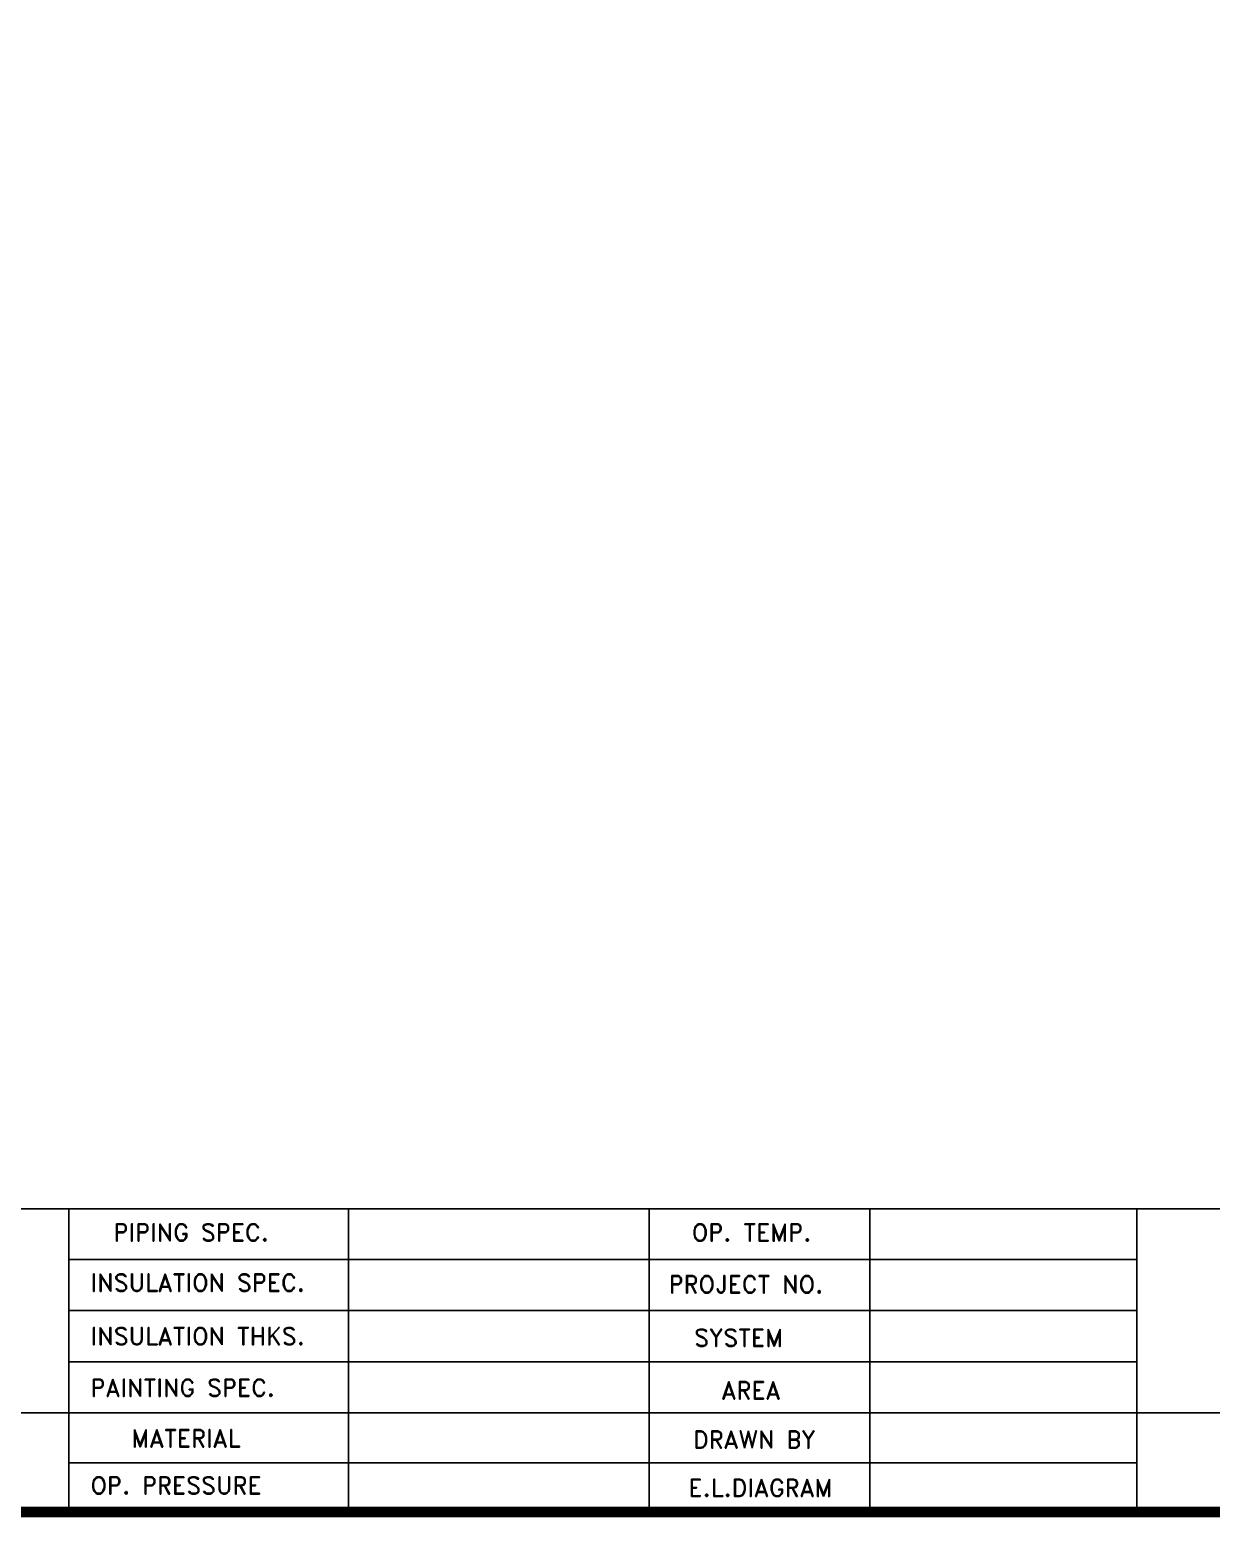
# Model space of a CAD drawing. Extents: x 0 to 22, y 0.2 to 17.
# Drawn here: x 8.66 to 15.34, y 0.17 to 8.58 of the extents above; entities that cross this region are included whole.
import ezdxf

# ---------------------------------------------------------------- set-up
doc = ezdxf.new("R2010")
doc.units = 0
doc.header["$MEASUREMENT"] = 0
doc.layers.add('BACKING', color=7, linetype='CONTINUOUS')
doc.styles.add('TITLE', font='romand.shx')

msp = doc.modelspace()

# ---------------------------------------------------------------- linework, layer by layer
at = {"layer": 'BACKING', "color": 7, "linetype": 'Continuous'}
for p, q in [((0.1942, 1.9103), (21.8, 1.9103)), ((8.8807, 1.9103), (8.8807, 0.1948)), ((10.4625, 1.9103), (10.4625, 0.1948)), ((12.1617, 1.9103), (12.1617, 0.1948)), ((13.4079, 1.9103), (13.4079, 0.1948)), ((14.9168, 1.9103), (14.9168, 0.1948))]:
    msp.add_line(p, q, dxfattribs=at)
at = {"layer": 'BACKING', "color": 7, "linetype": 'Continuous', "const_width": 0.06, "flags": 128}
msp.add_lwpolyline([(0.197, 0.197), (21.8, 0.197), (21.8, 16.8), (0.197, 16.8)], close=True, dxfattribs=at)
at = {"layer": 'BACKING', "color": 7, "linetype": 'Continuous', "flags": 128}
for points in [[(14.9168, 1.6244), (8.8807, 1.6244)], [(14.9168, 1.3353), (8.8807, 1.3353)], [(14.9168, 1.0462), (8.8807, 1.0462)], [(21.8, 0.7571), (0.1942, 0.7571)], [(14.9168, 0.4749), (8.8807, 0.4749)]]:
    msp.add_lwpolyline(points, dxfattribs=at)

# ---------------------------------------------------------------- texts
at = {"layer": 'BACKING', "color": 7, "linetype": 'Continuous', "style": 'TITLE'}
for s, p in [('PIPING SPEC.', (9.1338, 1.7281)), ('OP. TEMP.', (12.4025, 1.7275)), ('INSULATION SPEC.', (9.0041, 1.444)), ('PROJECT NO.', (12.2714, 1.4345)), ('INSULATION THKS.', (9.0041, 1.1413)), ('SYSTEM', (12.4155, 1.1327)), ('PAINTING SPEC.', (9.0041, 0.8498)), ('AREA', (12.5699, 0.8351)), ('MATERIAL', (9.2346, 0.564)), ('DRAWN BY', (12.4093, 0.5567)), ('OP. PRESSURE', (9.0041, 0.2976)), ('E.L.DIAGRAM', (12.3825, 0.2841))]:
    msp.add_text(s, height=0.0985, dxfattribs=at).set_placement(p)

doc.saveas('drawing.dxf')
